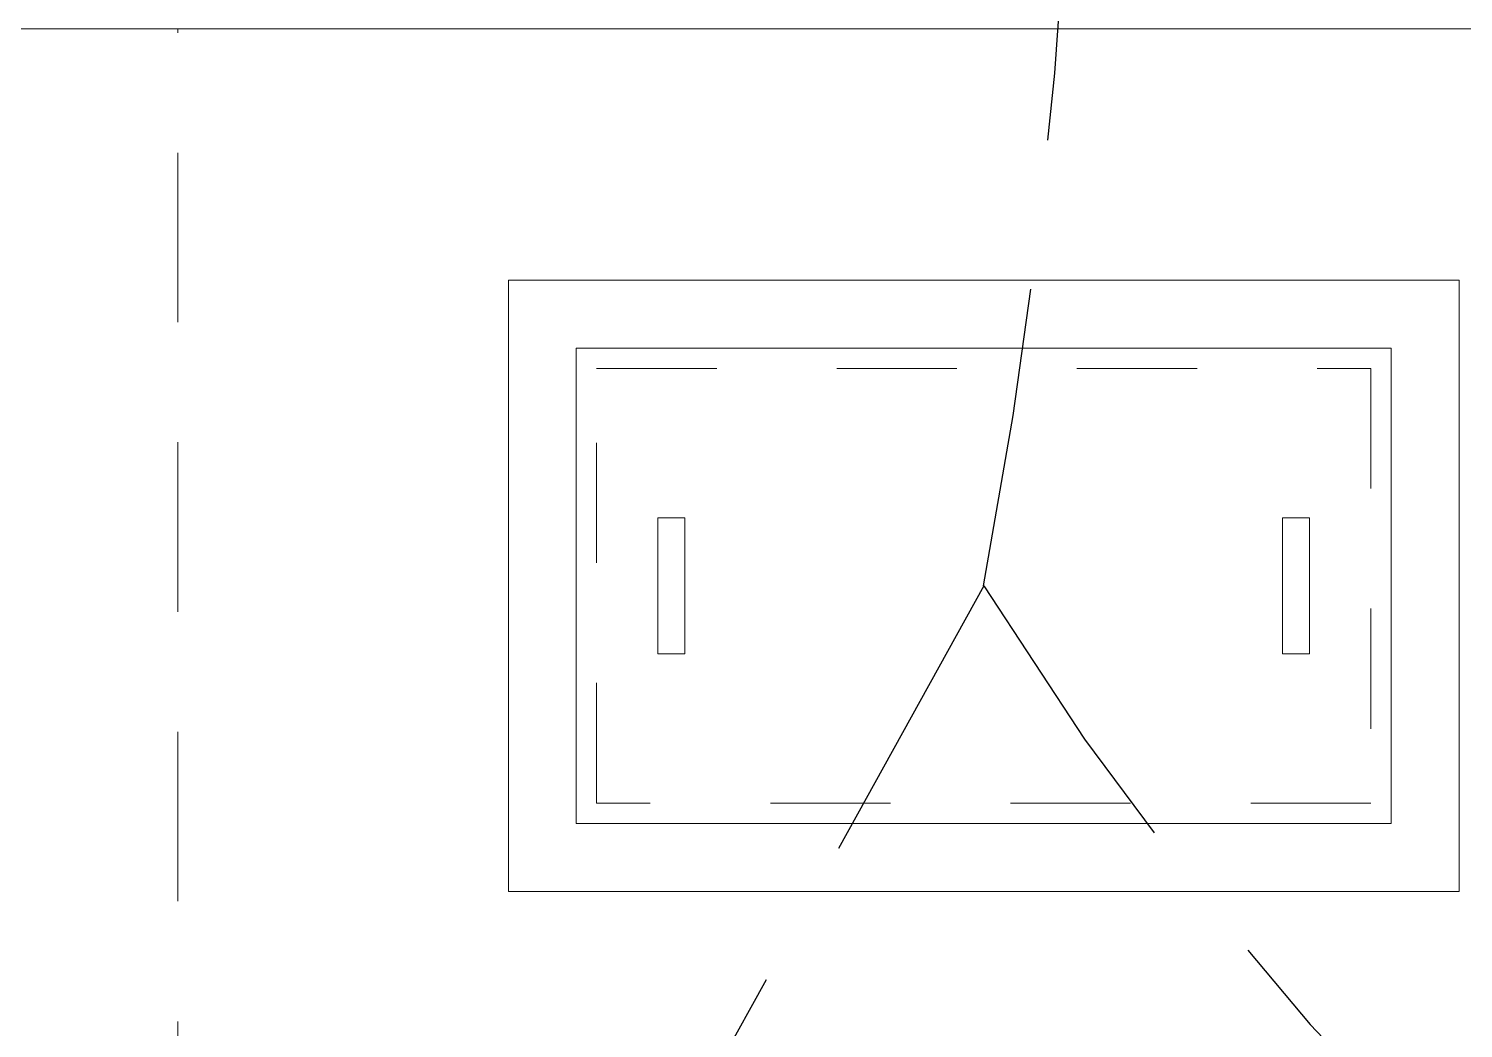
# Model space of a CAD drawing. Header units: inches. Extents: x -19 to 5698, y -728 to 92.
# Drawn here: x 229.446 to 230.641, y 28.868 to 29.7 of the extents above; entities that cross this region are included whole.
import ezdxf

# ---------------------------------------------------------------- set-up
doc = ezdxf.new("R2010")
doc.units = ezdxf.units.IN
doc.header["$MEASUREMENT"] = 0
for name, pattern in [('01 HJ$0$REF - 01 HJ$0$HIDDEN2', [0.1875, 0.125, -0.0625]), ('HIDDEN', [0.375, 0.25, -0.125]), ('Hidden Line', [0.195611, 0.141111, -0.0545])]:
    doc.linetypes.add(name, pattern=pattern)
for name, color, linetype, lineweight in [('00 APARATOS-ELECTRICOS', 253, 'Continuous', 0), ('00 conduct tomacorr', 120, 'HIDDEN', 30), ('CANALES', 104, 'Continuous', 15)]:
    doc.layers.add(name, color=color, linetype=linetype, lineweight=lineweight)
doc.layers.add('02 _ ARQ _ ZON _ Espacio.3D', color=7, linetype='Continuous')
doc.layers.add('08 _ STR _ EXT _ 09 Vigas', color=251, linetype='Continuous')

# ---------------------------------------------------------------- blocks, each defined once
blk = doc.blocks.new('BUZON TIPO II')
at = {"layer": 'CANALES', "color": 5}
for p, q in [((-0.3, 0.175), (0.3, 0.175)), ((-0.3, -0.175), (-0.3, 0.175)), ((0.3, 0.175), (0.3, -0.175)), ((0.3, -0.175), (-0.3, -0.175))]:
    blk.add_line(p, q, dxfattribs=at)
blk.add_lwpolyline([(-0.35, 0.225), (0.35, 0.225), (0.35, -0.225), (-0.35, -0.225), (-0.35, 0.225)], dxfattribs=at)
at = {"layer": 'CANALES', "color": 3}
for points in [[(-0.3, 0.175), (-0.3, -0.175), (0.3, -0.175), (0.3, 0.175), (-0.3, 0.175)], [(-0.24, 0), (-0.24, 0.05), (-0.22, 0.05), (-0.22, 0), (-0.22, -0.05), (-0.24, -0.05), (-0.24, 0)], [(0.24, 0), (0.24, 0.05), (0.22, 0.05), (0.22, 0), (0.22, -0.05), (0.24, -0.05), (0.24, 0)]]:
    blk.add_lwpolyline(points, dxfattribs=at)
at = {"layer": 'CANALES', "color": 5, "linetype": '01 HJ$0$REF - 01 HJ$0$HIDDEN2', "ltscale": 0.1}
blk.add_lwpolyline([(-0.285, 0.16), (0.285, 0.16), (0.285, -0.16), (-0.285, -0.16), (-0.285, 0.16)], dxfattribs=at)

msp = doc.modelspace()

# ---------------------------------------------------------------- linework, layer by layer
at = {"layer": '00 conduct tomacorr'}
for centre, radius, start, end in [((226.0523, 30.0357, -0.0002), 4.2644, 349.1926, 19.9955), ((239.2265, 23.9151, -0.0002), 10.4427, 149.36665, 203.65809), ((232.4324, 30.5841, -0.0002), 2.5727, 211.5983, 265.2653)]:
    msp.add_arc(centre, radius, start, end, dxfattribs=at)
at = {"layer": '02 _ ARQ _ ZON _ Espacio.3D', "color": 254, "linetype": 'Continuous', "lineweight": 0, "flags": 128}
msp.add_lwpolyline([(205.07, 17.4), (229.57, 17.4), (229.57, 16.25), (230.77, 16.25), (230.77, 15.5372), (232.42, 15.5372), (232.42, 15.1499), (233.32, 15.1499), (233.3204, 17.1), (232.82, 17.1), (232.82, 19.05), (230.67, 19.05), (230.67, 20.35), (231.67, 20.35), (231.67, 22.25), (231.17, 22.25), (231.17, 22.7), (231.67, 22.7), (231.67, 24.4), (231.17, 24.4), (231.17, 24.85), (231.67, 24.85), (231.67, 29.7), (208.07, 29.7)], dxfattribs=at)
at = {"layer": '08 _ STR _ EXT _ 09 Vigas', "color": 251, "linetype": 'Hidden Line', "lineweight": 13, "true_color": 0x636466}
for p, q in [((229.57, 29.7), (236.07, 29.7)), ((229.57, 17.4), (229.57, 29.7))]:
    msp.add_line(p, q, dxfattribs=at)

# ---------------------------------------------------------------- block references
at = {"layer": '00 APARATOS-ELECTRICOS', "lineweight": 25, "xscale": 1.130955386209125, "yscale": 1.130955386209125, "zscale": 1.130955386209125}
msp.add_blockref('BUZON TIPO II', (230.2411, 29.2361), dxfattribs=at)

doc.saveas('drawing.dxf')
